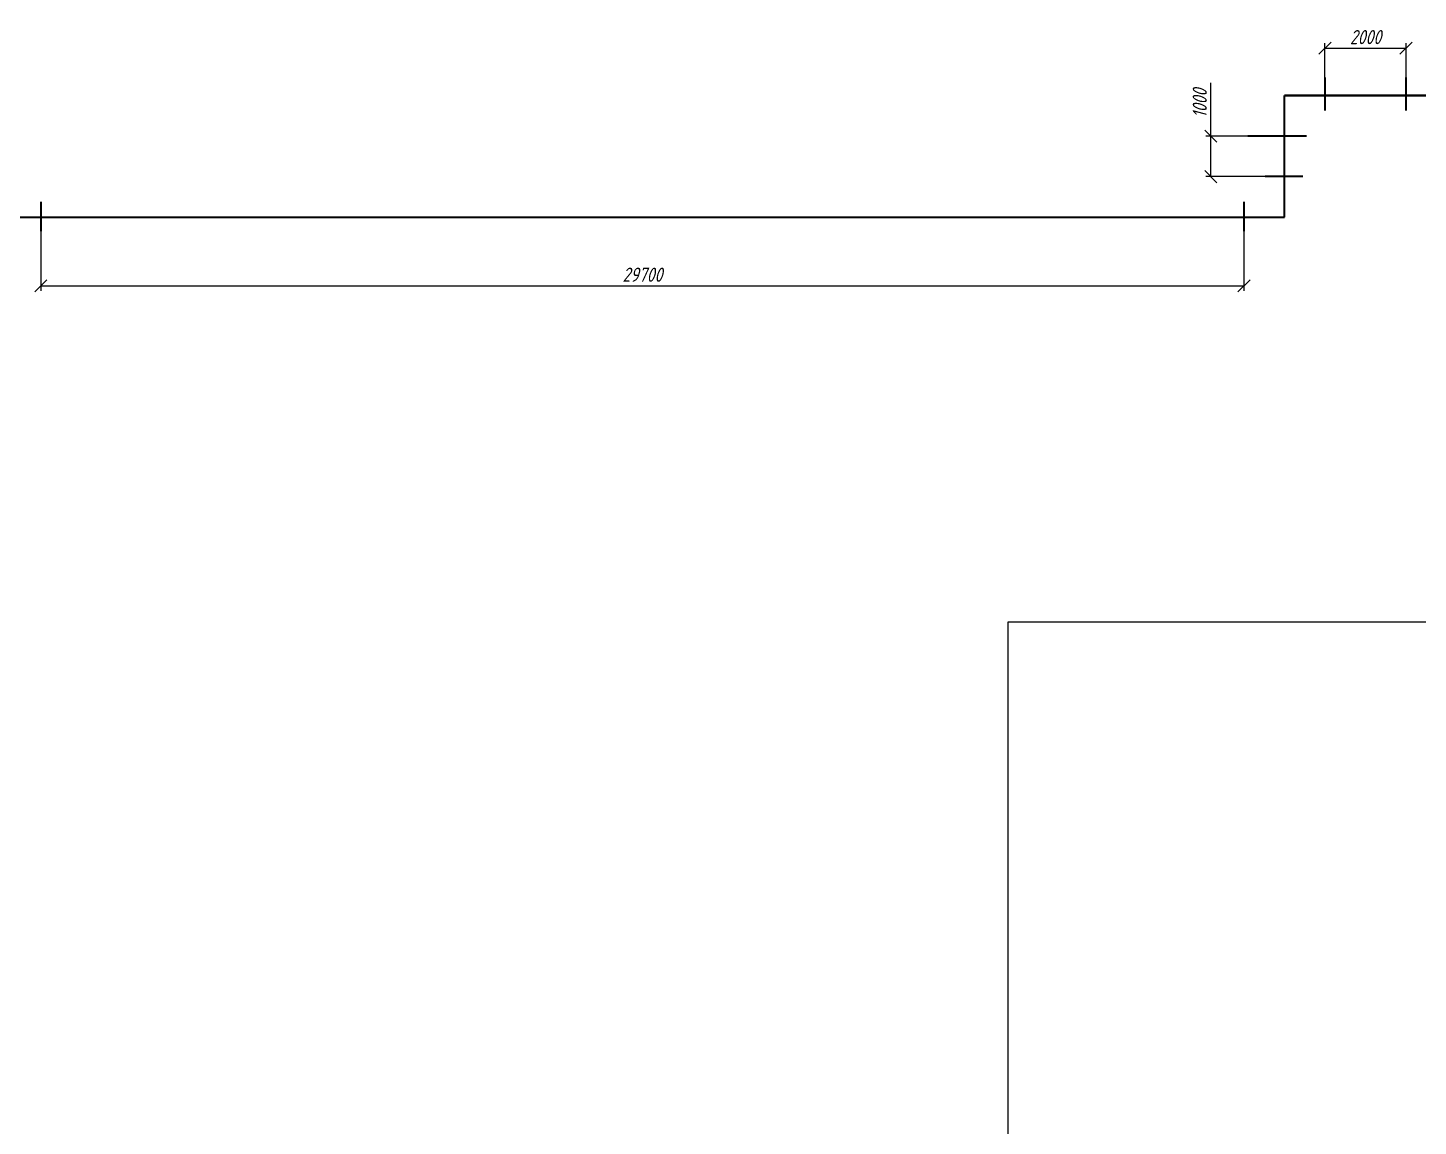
# Model space of a CAD drawing. Header units: metres. Extents: x 1642 to 8476, y 831 to 5441.
# Drawn here: x 3236.3 to 3579.5, y 2344.1 to 2615.3 of the extents above; entities that cross this region are included whole.
import ezdxf

# ---------------------------------------------------------------- set-up
doc = ezdxf.new("R2010")
doc.units = ezdxf.units.M
doc.styles.add('GOST', font='gost.shx', dxfattribs={"oblique": 15})
doc.dimstyles.new('М 1 к 100', dxfattribs={"dimtxt": 3.5, "dimasz": 3, "dimexe": 1.25, "dimexo": 0, "dimgap": 1, "dimtad": 1, "dimdec": 0, "dimlfac": 100, "dimtxsty": 'GOST', "dimblk": 'OBLIQUE', "dimcen": 5, "dimclrd": 256, "dimclre": 256, "dimclrt": 256, "dimazin": 2, "dimtfac": 1, "dimtdec": 0, "dimtmove": 0, "dimatfit": 3, "dimldrblk": 'NONE', "dimfxl": 0, "dimlwd": -1, "dimlwe": -1, "dimarcsym": 2})
picture_1 = doc.add_image_def('image1.jpg', size_in_pixel=(3947, 3947))

# ---------------------------------------------------------------- blocks, each defined once
blk = doc.blocks.new('_Oblique')
at = {"color": 0, "linetype": 'ByBlock', "lineweight": -2}
blk.add_line((-0.5, -0.5), (0.5, 0.5), dxfattribs=at)
blk = doc.blocks.new('*D294')
at = {"transparency": 16777216}
for p, q in [((3528.3, 2588.54), (3528.3, 2601.74)), ((3546.46, 2588.54), (3527.05, 2588.54)), ((3528.3, 2578.54), (3528.3, 2588.54)), ((3546.46, 2578.54), (3527.05, 2578.54))]:
    blk.add_line(p, q, dxfattribs=at)
at = {"layer": 'Defpoints', "color": 0, "lineweight": 35, "transparency": 16777216}
for p in [(3528.3, 2588.54), (3546.46, 2588.54), (3546.46, 2578.54)]:
    blk.add_point(p, dxfattribs=at)
at = {"transparency": 16777216, "xscale": 3, "yscale": 3, "zscale": 3}
for p, rotation in [((3528.3, 2588.54), 90), ((3528.3, 2578.54), 270)]:
    blk.add_blockref('_Oblique', p, dxfattribs=dict(at, rotation=rotation))
at = {"lineweight": 35, "transparency": 16777216, "insert": (3525.55, 2596.64), "char_height": 3.5, "attachment_point": 5, "rotation": 90, "style": 'GOST'}
blk.add_mtext('1000', dxfattribs=at)
blk = doc.blocks.new('_None')
blk = doc.blocks.new('*D295')
at = {"transparency": 16777216}
for p, q in [((3556.46, 2598.54), (3556.46, 2611.49)), ((3556.46, 2610.24), (3576.46, 2610.24)), ((3576.46, 2598.54), (3576.46, 2611.49))]:
    blk.add_line(p, q, dxfattribs=at)
at = {"layer": 'Defpoints', "color": 0, "lineweight": 35, "transparency": 16777216}
for p in [(3576.46, 2610.24), (3556.46, 2598.54), (3576.46, 2598.54)]:
    blk.add_point(p, dxfattribs=at)
at = {"transparency": 16777216, "xscale": 3, "yscale": 3, "zscale": 3, "rotation": 180}
blk.add_blockref('_Oblique', (3556.46, 2610.24), dxfattribs=at)
at = {"transparency": 16777216, "xscale": 3, "yscale": 3, "zscale": 3}
blk.add_blockref('_Oblique', (3576.46, 2610.24), dxfattribs=at)
at = {"lineweight": 35, "transparency": 16777216, "insert": (3566.46, 2612.99), "char_height": 3.5, "attachment_point": 5, "style": 'GOST'}
blk.add_mtext('2000', dxfattribs=at)
blk = doc.blocks.new('*D297')
at = {"transparency": 16777216}
for p, q in [((3239.46, 2568.69), (3239.46, 2550.33)), ((3536.46, 2568.69), (3536.46, 2550.33)), ((3239.46, 2551.58), (3536.46, 2551.58))]:
    blk.add_line(p, q, dxfattribs=at)
at = {"layer": 'Defpoints', "color": 0, "lineweight": 35, "transparency": 16777216}
for p in [(3239.46, 2568.69), (3536.46, 2568.69), (3536.46, 2551.58)]:
    blk.add_point(p, dxfattribs=at)
at = {"transparency": 16777216, "xscale": 3, "yscale": 3, "zscale": 3, "rotation": 180}
blk.add_blockref('_Oblique', (3239.46, 2551.58), dxfattribs=at)
at = {"transparency": 16777216, "xscale": 3, "yscale": 3, "zscale": 3}
blk.add_blockref('_Oblique', (3536.46, 2551.58), dxfattribs=at)
at = {"lineweight": 35, "transparency": 16777216, "insert": (3387.96, 2554.33), "char_height": 3.5, "attachment_point": 5, "style": 'GOST'}
blk.add_mtext('29700', dxfattribs=at)

msp = doc.modelspace()

# ---------------------------------------------------------------- linework, layer by layer
at = {"color": 18, "lineweight": 35, "true_color": 0x000000}
for p, q in [((3556.456, 2603.029), (3556.456, 2594.898)), ((3576.456, 2603.029), (3576.456, 2594.898)), ((3546.456, 2568.542), (3546.456, 2598.542)), ((3546.456, 2598.542), (3586.456, 2598.542)), ((3586.456, 2598.542), (3546.456, 2598.542)), ((3551.933, 2588.542), (3537.419, 2588.542)), ((3551.008, 2578.542), (3541.671, 2578.542)), ((3239.456, 2572.311), (3239.456, 2565.079)), ((3536.456, 2572.311), (3536.456, 2565.079)), ((3229.456, 2568.542), (3546.456, 2568.542))]:
    msp.add_line(p, q, dxfattribs=at)

# ---------------------------------------------------------------- dimensions: what is measured, and where the dimension line sits
for p1, p2, distance, picture, middle in [((3556.456, 2598.542), (3576.456, 2598.542), 11.696, '*D295', (3566.456, 2612.988)), ((3546.456, 2578.542), (3546.456, 2588.542), 18.154, '*D294', (3525.552, 2596.639)), ((3239.456, 2568.695), (3536.456, 2568.695), -17.118, '*D297', (3387.956, 2554.327))]:
    dim = msp.add_aligned_dim(p1=p1, p2=p2, distance=distance, dimstyle='М 1 к 100', dxfattribs=at)
    dim.commit()
    dim.dimension.update_dxf_attribs({"geometry": picture, "text_midpoint": middle})

# ---------------------------------------------------------------- pictures from other files: only their frames are drawn
image = msp.add_image(picture_1, insert=(3478.265, 1968.681), size_in_units=(499.995, 499.995))
image.dxf.flags = 7

doc.saveas('drawing.dxf')
